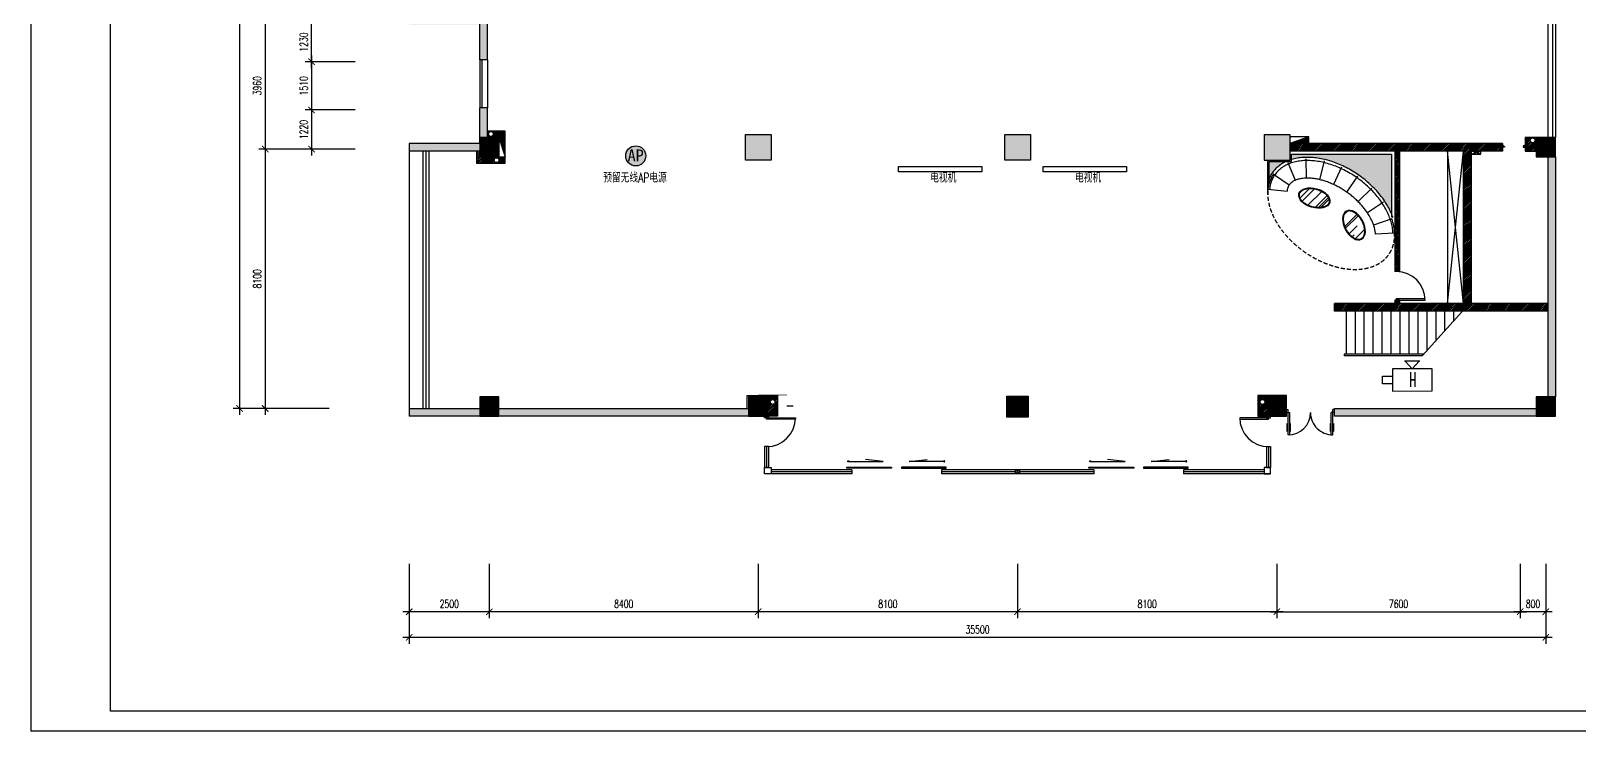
# Model space of a CAD drawing. Extents: x 243000 to 1039751, y -184758 to -16773.
# Drawn here: x 744688 to 793041, y -101127 to -79263 of the extents above; entities that cross this region are included whole.
import ezdxf
from ezdxf.enums import TextEntityAlignment as Align

# ---------------------------------------------------------------- set-up
doc = ezdxf.new("R2010")
doc.units = 0
doc.header["$LTSCALE"] = 1000
doc.header["$MEASUREMENT"] = 0
doc.linetypes.add('HIDDEN2', pattern=[0.1875, 0.125, -0.0625])
doc.layers.get('0').update_dxf_attribs({"linetype": 'CONTINUOUS'})
for name, color, linetype in [('2F-p', 2, 'CONTINUOUS'), ('_PAS CABLE TRAY', 7, 'CONTINUOUS'), ('rd-PDS点', 3, 'CONTINUOUS'), ('WALL', 7, 'CONTINUOUS'), ('Z-TEXT', 7, 'CONTINUOUS'), ('地坪虚线', 250, 'CONTINUOUS'), ('家具', 2, 'CONTINUOUS'), ('植物', 250, 'CONTINUOUS'), ('楼梯', 4, 'CONTINUOUS'), ('消火栓', 1, 'CONTINUOUS'), ('玻璃线', 5, 'CONTINUOUS'), ('轴线标注', 1, 'CONTINUOUS'), ('门', 3, 'CONTINUOUS'), ('隔断', 5, 'CONTINUOUS')]:
    doc.layers.add(name, color=color, linetype=linetype)
doc.styles.add('CHINESE', font='')
doc.styles.add('DIM_FONT', font='romans.shx', dxfattribs={"width": 0.7, "height": 250, "bigfont": 'hztxt.shx'})
doc.styles.add('rd-1', font='')
doc.styles.add('ROMANS', font='romans.shx', dxfattribs={"width": 0.7, "bigfont": 'hzdxf.shx'})
doc.styles.get('CHINESE').set_extended_font_data('NSimSun')
doc.styles.get('rd-1').set_extended_font_data('SimSun')
pattern_1 = [(45, (514393.506, 22632.404), (-26.5165043, 26.5165043), [])]
pattern_2 = [(45, (519623.54, 21172.94), (424.2641, 1131.37085), [7500, -1000, 2500, -500]), (45, (519917, 21819.94), (-823.7794, 116.6726), [1500, -165, 3000, -375]), (45, (519499.8, 21650.24), (1601.59686, 2075.3584), [4000, -700, 2000, -500])]

# ---------------------------------------------------------------- blocks, each defined once
blk = doc.blocks.new('_fzh')
at = {"layer": 'WALL'}
blk.add_hatch(color=7, dxfattribs=at).paths.add_polyline_path([(0.5, 0.5), (-0.5, 0.5), (-0.5, -0.5), (0.5, -0.5)])
at = {"layer": 'WALL', "color": 7}
blk.add_lwpolyline([(-0.5, -0.5), (0.5, -0.5), (0.5, 0.5), (-0.5, 0.5)], close=True, dxfattribs=at)
blk = doc.blocks.new('_ArchTick')
at = {"color": 0, "linetype": 'ByBlock', "const_width": 0.15}
blk.add_lwpolyline([(-0.5, -0.5), (0.5, 0.5)], dxfattribs=at)
blk = doc.blocks.new('542422')
at = {"layer": '消火栓'}
blk.add_hatch(color=7, dxfattribs=at).paths.add_polyline_path([(116564, 164856), (115964, 164656), (116564, 164656)])
at = {"layer": '消火栓', "color": 7}
blk.add_line((116564, 164856), (115964, 164656), dxfattribs=at)
blk.add_lwpolyline([(115964, 164856), (115964, 164656), (116564, 164656), (116564, 164856)], close=True, dxfattribs=at)
blk = doc.blocks.new('543253')
at = {"layer": '家具'}
h = blk.add_hatch(color=1, dxfattribs=at)
edge = h.paths.add_edge_path()
edge.add_arc((255809, -113529), 17.8, 0, 360)
edge = h.paths.add_edge_path()
edge.add_line((255809, -113529), (256901, -113529))
at = {"layer": '家具', "color": 1}
for p, q in [((255809, -113529), (256901, -113529)), ((256901, -113529), (256342, -113476))]:
    blk.add_line(p, q, dxfattribs=at)
blk.add_circle((255809, -113529), 17.8, dxfattribs=at)
blk = doc.blocks.new('ap')
at = {"layer": '_PAS CABLE TRAY', "linetype": 'ByBlock'}
h = blk.add_hatch(color=6, dxfattribs=at)
h.set_gradient(color1=(255, 0, 191), one_color=1, tint=1, name='SPHERICAL')
h.paths.add_polyline_path([(398747, 179710, 1), (398153, 179710, 1)])
at = {"layer": '_PAS CABLE TRAY', "color": 24, "linetype": 'ByBlock'}
blk.add_circle((398450, 179710), 297, dxfattribs=at)
at = {"layer": '_PAS CABLE TRAY', "color": 6, "linetype": 'ByBlock', "insert": (398210, 179900), "char_height": 350, "width": 670, "attachment_point": 1, "style": 'CHINESE'}
blk.add_mtext('{\\fSimSun|b0|i0|c0|p2;\\C4;AP}', dxfattribs=at)
blk = doc.blocks.new('qjjk')
at = {"layer": 'rd-PDS点', "color": 4, "linetype": 'Continuous', "lineweight": -3, "ltscale": 0.0001}
for p, q in [((9508382, 12633024), (9508148, 12633024)), ((9508148, 12633024), (9508148, 12632848)), ((9508382, 12632673), (9508383, 12633199)), ((9508383, 12633199), (9509319, 12633199)), ((9509319, 12633199), (9509318, 12632672)), ((9508148, 12632848), (9508382, 12632848)), ((9509318, 12632672), (9508382, 12632673)), ((9508850, 12632672), (9508685, 12632490)), ((9509016, 12632489), (9508850, 12632672)), ((9508664, 12632484), (9509032, 12632484))]:
    blk.add_line(p, q, dxfattribs=at)
at = {"layer": 'rd-PDS点', "color": 4, "linetype": 'Continuous', "lineweight": -3, "ltscale": 0.0001, "style": 'rd-1', "oblique": 360, "width": 0.7}
blk.add_text('H', height=351, rotation=359.9685, dxfattribs=at).set_placement((9508863, 12632927), align=Align.MIDDLE)
blk = doc.blocks.new('fasdfa')
at = {"color": 4}
for p, q in [((898917, -115832), (898917, -136309)), ((899892, -136065), (899892, -116076)), ((927634, -136065), (899892, -136065)), ((927878, -136309), (898917, -136309))]:
    blk.add_line(p, q, dxfattribs=at)

msp = doc.modelspace()

# ---------------------------------------------------------------- hatches: boundary and pattern name
at = {"layer": 'WALL'}
for points in [[(758703.2, -79053.9), (758703.2, -80163.9), (758943.2, -80163.9), (758943.2, -79053.9), (758943.2, -78813.8), (756503.2, -78813.8), (756503.2, -79053.9)], [(758943.2, -81663.9), (758703.2, -81663.9), (758703.2, -82593.9), (758943.2, -82593.9)], [(767803.2, -82493.9), (767003.2, -82493.9), (767003.2, -83293.9), (767803.2, -83293.9)], [(775903.2, -82493.9), (775103.2, -82493.9), (775103.2, -83293.9), (775903.2, -83293.9)], [(784003.2, -82493.9), (783203.2, -82493.9), (783203.2, -83293.9), (784003.2, -83293.9)], [(756503.2, -82773.8), (756503.2, -83013.9), (758703.2, -83013.9), (758703.2, -82773.8)], [(792063.2, -90693.9), (792303.2, -90693.9), (792303.2, -83193.9), (792063.2, -83193.9)], [(791703.2, -91293.9), (791703.2, -91053.9), (785403.2, -91053.9), (785403.2, -91293.9)]]:
    msp.add_hatch(color=7, dxfattribs=at).paths.add_polyline_path(points)
h = msp.add_hatch(dxfattribs=at)
h.set_pattern_fill('ANSI31', scale=300, style=0)
h.set_pattern_definition(pattern_1)
h.paths.add_polyline_path([(758943.2, -82393.9), (758943.2, -82593.9), (759303.2, -82593.9), (759503.2, -82593.9), (759503.2, -82393.9)])
h.paths.add_polyline_path([(758979.5, -82480, -1), (759129.5, -82480, -1)], flags=16)
h.paths.add_polyline_path([(759503.2, -83393.9), (759503.2, -83193.9), (759303.2, -83193.9), (758703.2, -83193.9), (758703.2, -83013.9), (758603.2, -83013.9), (758603.2, -83393.9)])
h.paths.add_polyline_path([(759305.3, -83297.5, -1), (759155.3, -83297.5, -1)], flags=16)
h = msp.add_hatch(dxfattribs=at)
h.set_pattern_fill('ANSI31', scale=300, style=0)
h.set_pattern_definition(pattern_1)
h.paths.add_polyline_path([(791703.2, -83013.9), (791703.2, -82593.9), (791353.2, -82593.9), (791353.2, -83013.9)])
h.paths.add_polyline_path([(791517, -82679, -1), (791667, -82679, -1)], flags=16)
h = msp.add_hatch(dxfattribs=at)
h.set_pattern_fill('ANSI31', scale=300, style=0)
h.set_pattern_definition(pattern_1)
h.paths.add_polyline_path([(784003.2, -82773.9), (784003.2, -83013.9), (787283.2, -83013.9), (787283.2, -86773.9), (787433.2, -86773.9), (787433.2, -83013.9), (789433.2, -83013.9), (789433.2, -87773.9), (789673.2, -87773.9), (789673.2, -83013.9), (790653, -83013.9), (790653, -82773.9)])
h = msp.add_hatch(dxfattribs=at)
h.set_pattern_fill('ANSI31', scale=300, style=0)
h.set_pattern_definition(pattern_1)
h.paths.add_polyline_path([(792063.2, -88013.9), (792063.2, -87773.9), (785403.2, -87773.9), (785403.2, -88013.9)])
h = msp.add_hatch(dxfattribs=at)
h.set_pattern_fill('ANSI31', scale=300, style=0)
h.set_pattern_definition(pattern_1)
h.paths.add_polyline_path([(787433.2, -87773.9), (787433.2, -87673.9), (787283.2, -87673.9), (787283.2, -87773.9)])
h = msp.add_hatch(dxfattribs=at)
h.set_pattern_fill('ANSI31', scale=300, style=0)
h.set_pattern_definition(pattern_1)
h.paths.add_polyline_path([(768003.2, -90643.9), (767703.2, -90643.9), (767703.2, -91293.9), (768003.2, -91293.9)])
h.paths.add_polyline_path([(767778.2, -90848.9, -1), (767928.2, -90848.9, -1)], flags=16)
h = msp.add_hatch(dxfattribs=at)
h.set_pattern_fill('ANSI31', scale=300, style=0)
h.set_pattern_definition(pattern_1)
h.paths.add_polyline_path([(783303.2, -90643.9), (783003.2, -90643.9), (783003.2, -91293.9), (783303.2, -91293.9)])
h.paths.add_polyline_path([(783078.2, -90848.9, -1), (783228.2, -90848.9, -1)], flags=16)
h = msp.add_hatch(color=7, dxfattribs=at)
h.paths.add_polyline_path([(758703.2, -91053.8), (756503.2, -91053.8), (756503.2, -91293.9), (758703.2, -91293.9)])
h.paths.add_polyline_path([(767103.2, -91053.8), (759303.2, -91053.8), (759303.2, -91293.9), (767103.2, -91293.9), (767103.2, -91293.9), (767103.2, -91293.9)])
at = {"layer": '家具'}
h = msp.add_hatch(dxfattribs=at)
h.set_pattern_fill('AR-RROOF', scale=500, angle=45, style=0)
h.set_pattern_definition(pattern_2)
edge = h.paths.add_edge_path()
edge.add_spline(control_points=[(784311.4, -84347.7), (784308.3, -84358.1), (784306.4, -84368.9), (784304.6, -84391.1), (784304.8, -84402.4), (784307.5, -84425.6), (784309.9, -84437.5), (784317, -84461.4), (784321.7, -84473.6), (784333.4, -84498), (784340.4, -84510.2), (784356.5, -84534.6), (784365.6, -84546.8), (784386, -84570.8), (784397.2, -84582.6), (784421.5, -84605.7), (784434.6, -84617), (784462.6, -84638.8), (784477.4, -84649.3), (784508.5, -84669.5), (784524.7, -84679.1), (784558.5, -84697.2), (784576, -84705.8), (784611.9, -84721.6), (784630.4, -84729), (784667.9, -84742.3), (784687, -84748.3), (784725.5, -84758.8), (784744.9, -84763.3), (784783.8, -84770.9), (784803.3, -84774), (784842, -84778.5), (784861.2, -84780), (784899, -84781.5), (784917.6, -84781.4), (784954, -84779.7), (784971.8, -84778.1), (785006.2, -84773.4), (785022.8, -84770.3), (785054.6, -84762.6), (785069.7, -84758), (785098.4, -84747.5), (785112, -84741.6), (785137.1, -84728.6), (785148.8, -84721.5), (785170.1, -84706.2), (785179.7, -84698.1), (785196.8, -84680.9), (785204.4, -84671.8), (785217.2, -84653), (785222.6, -84643.3), (785231.2, -84623), (785234.5, -84612.6), (785238.8, -84591.2), (785239.9, -84580.1), (785239.8, -84557.5), (785238.7, -84546), (785234.3, -84522.4), (785230.9, -84510.4), (785221.9, -84486.2), (785216.3, -84474), (785202.8, -84449.6), (785194.9, -84437.3), (785177.1, -84413), (785167, -84401), (785145, -84377.3), (785133, -84365.7), (785107.2, -84343.1), (785093.3, -84332.1), (785064.1, -84310.9), (785048.6, -84300.7), (785016.4, -84281.4), (784999.6, -84272.2), (784964.8, -84254.9), (784946.9, -84246.9), (784910.3, -84232), (784891.5, -84225.2), (784853.6, -84213), (784834.3, -84207.6), (784795.5, -84198.3), (784776.1, -84194.3), (784737.2, -84187.9), (784717.8, -84185.5), (784679.4, -84182.2), (784660.4, -84181.4), (784623, -84181.2), (784604.7, -84181.9), (784569.1, -84184.8), (784551.8, -84187.1), (784518.4, -84193), (784502.3, -84196.8), (784471.8, -84205.6), (784457.2, -84210.8), (784429.9, -84222.3), (784417.1, -84228.7), (784393.5, -84242.7), (784382.7, -84250.2), (784363.1, -84266.3), (784354.3, -84274.9), (784338.9, -84292.8), (784332.2, -84302.1), (784321.1, -84321.5), (784316.6, -84331.6), (784312.5, -84343.8), (784311.9, -84345.7), (784311.4, -84347.7)], knot_values=[0, 0, 0, 0, 0.1227577, 0.1227577, 0.2455154, 0.2455154, 0.3682731, 0.3682731, 0.4910308, 0.4910308, 0.6137885, 0.6137885, 0.7365462, 0.7365462, 0.8593039, 0.8593039, 0.9820617, 0.9820617, 1.1048194, 1.1048194, 1.2275771, 1.2275771, 1.3503348, 1.3503348, 1.4730925, 1.4730925, 1.5958502, 1.5958502, 1.7186079, 1.7186079, 1.8413656, 1.8413656, 1.9641233, 1.9641233, 2.086881, 2.086881, 2.2096387, 2.2096387, 2.3323964, 2.3323964, 2.4551541, 2.4551541, 2.5779118, 2.5779118, 2.7006695, 2.7006695, 2.8234273, 2.8234273, 2.946185, 2.946185, 3.0689427, 3.0689427, 3.1917004, 3.1917004, 3.3144581, 3.3144581, 3.4372158, 3.4372158, 3.5599735, 3.5599735, 3.6827312, 3.6827312, 3.8054889, 3.8054889, 3.9282466, 3.9282466, 4.0510043, 4.0510043, 4.173762, 4.173762, 4.2965197, 4.2965197, 4.4192774, 4.4192774, 4.5420351, 4.5420351, 4.6647929, 4.6647929, 4.7875506, 4.7875506, 4.9103083, 4.9103083, 5.033066, 5.033066, 5.1558237, 5.1558237, 5.2785814, 5.2785814, 5.4013391, 5.4013391, 5.5240968, 5.5240968, 5.6468545, 5.6468545, 5.7696122, 5.7696122, 5.8923699, 5.8923699, 6.0151276, 6.0151276, 6.1378853, 6.1378853, 6.260643, 6.260643, 6.2831853, 6.2831853, 6.2831853, 6.2831853], degree=3, periodic=0)
h = msp.add_hatch(dxfattribs=at)
h.set_pattern_fill('AR-RROOF', scale=500, angle=45, style=0)
h.set_pattern_definition(pattern_2)
edge = h.paths.add_edge_path()
edge.add_spline(control_points=[(786239.4, -85748.4), (786229.8, -85753.6), (786219.6, -85757.8), (786198.4, -85764.2), (786187.2, -85766.4), (786164, -85768.7), (786151.9, -85768.8), (786127, -85766.9), (786114.1, -85764.9), (786087.8, -85758.7), (786074.3, -85754.5), (786047.1, -85743.9), (786033.3, -85737.5), (786005.5, -85722.7), (785991.6, -85714.2), (785963.9, -85695.3), (785950.1, -85684.9), (785922.9, -85662.2), (785909.4, -85650), (785883.2, -85623.9), (785870.3, -85610), (785845.4, -85580.8), (785833.4, -85565.5), (785810.3, -85533.7), (785799.2, -85517.3), (785778.3, -85483.4), (785768.4, -85466), (785749.9, -85430.6), (785741.4, -85412.6), (785725.7, -85376.2), (785718.6, -85357.8), (785706, -85321), (785700.5, -85302.5), (785691.1, -85265.8), (785687.2, -85247.6), (785681.1, -85211.7), (785678.9, -85194), (785676.3, -85159.4), (785675.8, -85142.5), (785676.6, -85109.8), (785677.9, -85094), (785682.1, -85063.7), (785685, -85049.3), (785692.4, -85021.9), (785696.9, -85009), (785707.3, -84985), (785713.2, -84973.9), (785726.4, -84953.5), (785733.6, -84944.2), (785749.3, -84927.6), (785757.7, -84920.3), (785775.6, -84907.6), (785785.1, -84902.3), (785805.2, -84893.5), (785815.7, -84890.1), (785837.8, -84885.3), (785849.4, -84884), (785873.3, -84883.4), (785885.8, -84884.1), (785911.3, -84887.8), (785924.4, -84890.7), (785951.2, -84898.7), (785964.8, -84903.8), (785992.3, -84916.2), (786006.2, -84923.4), (786034, -84939.9), (786047.9, -84949.2), (786075.5, -84969.7), (786089.2, -84980.8), (786116, -85005), (786129.3, -85017.9), (786155, -85045.3), (786167.6, -85059.8), (786191.8, -85090.1), (786203.5, -85105.9), (786225.7, -85138.6), (786236.3, -85155.5), (786256.3, -85190), (786265.6, -85207.7), (786283, -85243.6), (786291, -85261.8), (786305.4, -85298.5), (786311.9, -85316.9), (786323.2, -85353.7), (786328.1, -85372.1), (786336.1, -85408.6), (786339.3, -85426.6), (786344, -85462.1), (786345.5, -85479.5), (786346.7, -85513.4), (786346.4, -85529.8), (786344.3, -85561.6), (786342.3, -85576.9), (786336.8, -85606), (786333.2, -85619.9), (786324.6, -85645.9), (786319.5, -85658.1), (786307.9, -85680.7), (786301.4, -85691.1), (786287.2, -85709.9), (786279.5, -85718.4), (786262.9, -85733.4), (786254, -85739.9), (786242.9, -85746.5), (786241.1, -85747.5), (786239.4, -85748.4)], knot_values=[0, 0, 0, 0, 0.1227577, 0.1227577, 0.2455154, 0.2455154, 0.3682731, 0.3682731, 0.4910308, 0.4910308, 0.6137885, 0.6137885, 0.7365462, 0.7365462, 0.8593039, 0.8593039, 0.9820617, 0.9820617, 1.1048194, 1.1048194, 1.2275771, 1.2275771, 1.3503348, 1.3503348, 1.4730925, 1.4730925, 1.5958502, 1.5958502, 1.7186079, 1.7186079, 1.8413656, 1.8413656, 1.9641233, 1.9641233, 2.086881, 2.086881, 2.2096387, 2.2096387, 2.3323964, 2.3323964, 2.4551541, 2.4551541, 2.5779118, 2.5779118, 2.7006695, 2.7006695, 2.8234273, 2.8234273, 2.946185, 2.946185, 3.0689427, 3.0689427, 3.1917004, 3.1917004, 3.3144581, 3.3144581, 3.4372158, 3.4372158, 3.5599735, 3.5599735, 3.6827312, 3.6827312, 3.8054889, 3.8054889, 3.9282466, 3.9282466, 4.0510043, 4.0510043, 4.173762, 4.173762, 4.2965197, 4.2965197, 4.4192774, 4.4192774, 4.5420351, 4.5420351, 4.6647929, 4.6647929, 4.7875506, 4.7875506, 4.9103083, 4.9103083, 5.033066, 5.033066, 5.1558237, 5.1558237, 5.2785814, 5.2785814, 5.4013391, 5.4013391, 5.5240968, 5.5240968, 5.6468545, 5.6468545, 5.7696122, 5.7696122, 5.8923699, 5.8923699, 6.0151276, 6.0151276, 6.1378853, 6.1378853, 6.260643, 6.260643, 6.2831853, 6.2831853, 6.2831853, 6.2831853], degree=3, periodic=0)
at = {"layer": '植物'}
h = msp.add_hatch(dxfattribs=at)
h.set_pattern_fill('AR-SAND', scale=30, style=0)
h.set_pattern_definition([(37.5, (514393.506, 22582.404), (-1.889801, 57.804713), [0, -45.6, 0, -51, 0, -48.75]), (7.5, (514393.506, 22582.4), (53.093301, 84.664382), [0, -24.6, 0, -41.1, 0, -15.75]), (327.5, (514356.606, 22582.404), (93.424256, 0.169772), [0, -15, 0, -54, 0, -70.5]), (317.5, (514356.61, 22582.4), (90.183798, 26.330267), [0, -7.5, 0, -35.4, 0, -40.5])])
edge = h.paths.add_edge_path()
edge.add_line((783362.2, -84049), (783362.2, -83343))
edge.add_line((783362.2, -83343), (784064.5, -83343))
edge.add_line((784064.5, -83343), (784064.5, -83113.8))
edge.add_line((784064.5, -83113.8), (787183.2, -83113.8))
edge.add_line((787183.2, -83113.8), (787183.2, -85082.8))
edge.add_spline(control_points=[(787233.2, -85093.7), (787213.6, -85038.3), (787191.1, -84982.8), (787138.1, -84866.1), (787106.9, -84804.9), (787038.1, -84683.4), (787000.5, -84623.1), (786919.4, -84504.1), (786876, -84445.3), (786783.5, -84330), (786734.6, -84273.5), (786631.8, -84163.1), (786578, -84109.3), (786465.9, -84004.9), (786407.7, -83954.4), (786287.5, -83857.3), (786225.6, -83810.6), (786098.6, -83721.6), (786033.6, -83679.3), (785901.2, -83599.4), (785833.8, -83561.9), (785697.4, -83492), (785628.3, -83459.7), (785489.2, -83400.5), (785419.2, -83373.7), (785279, -83325.9), (785208.7, -83305), (785068.8, -83269.1), (784999.1, -83254.2), (784861, -83230.6), (784792.5, -83221.9), (784657.6, -83211), (784591.1, -83208.6), (784460.8, -83210.5), (784397, -83214.6), (784272.7, -83229.3), (784212.2, -83239.8), (784095.3, -83267.3), (784038.8, -83284.2), (783930.4, -83324.3), (783878.6, -83347.5), (783780.1, -83399.9), (783733.5, -83429.2), (783653.1, -83488.3), (783618.5, -83517.3), (783553.7, -83579.1), (783523.6, -83611.9), (783467.9, -83681.1), (783442.5, -83717.5), (783396.5, -83793.5), (783376.1, -83833.1), (783355.7, -83879.7), (783353.3, -83885.4), (783350.9, -83891.1)], knot_values=[3.8822153, 3.8822153, 3.8822153, 3.8822153, 3.9763156, 3.9763156, 4.080615, 4.080615, 4.1849143, 4.1849143, 4.2892137, 4.2892137, 4.3935131, 4.3935131, 4.4978125, 4.4978125, 4.6021119, 4.6021119, 4.7064112, 4.7064112, 4.8107106, 4.8107106, 4.91501, 4.91501, 5.0193094, 5.0193094, 5.1236087, 5.1236087, 5.2279081, 5.2279081, 5.3322075, 5.3322075, 5.4365069, 5.4365069, 5.5408062, 5.5408062, 5.6451056, 5.6451056, 5.749405, 5.749405, 5.8537044, 5.8537044, 5.9580037, 5.9580037, 6.0623031, 6.0623031, 6.1498666, 6.1498666, 6.23743, 6.23743, 6.3249935, 6.3249935, 6.4125569, 6.4125569, 6.4246081, 6.4246081, 6.4246081, 6.4246081], degree=3, periodic=0)

# ---------------------------------------------------------------- linework, layer by layer
at = {"color": 7}
for p, q in [((775443.2, -93093.9), (775563.2, -92973.9)), ((775563.2, -93093.9), (775443.2, -92973.9))]:
    msp.add_line(p, q, dxfattribs=at)
at = {"layer": '_PAS CABLE TRAY', "color": 6, "const_width": 25}
msp.add_lwpolyline([(768298.8, -90629.7), (767403.2, -90629.7)], dxfattribs=at)
at = {"layer": 'WALL', "color": 7}
for p, q in [((758703.2, -80163.9), (758703.2, -79053.9)), ((758943.2, -80163.9), (758943.2, -79053.9)), ((758943.2, -80163.9), (758703.2, -80163.9)), ((758703.2, -82773.8), (758703.2, -81663.9)), ((758943.2, -81663.9), (758703.2, -81663.9)), ((758943.2, -82593.9), (758943.2, -81663.9)), ((767003.2, -82493.9), (767803.2, -82493.9)), ((767003.2, -83293.9), (767003.2, -82493.9)), ((767803.2, -82493.9), (767803.2, -83293.9)), ((775103.2, -82493.9), (775903.2, -82493.9)), ((775103.2, -83293.9), (775103.2, -82493.9)), ((775903.2, -82493.9), (775903.2, -83293.9)), ((783203.2, -82493.9), (784003.2, -82493.9)), ((783203.2, -82493.9), (783203.2, -83293.9)), ((784003.2, -82493.9), (784003.2, -83293.9)), ((791353.2, -82593.9), (791353.2, -83013.9)), ((791703.2, -82593.9), (791353.2, -82593.9)), ((756503.2, -82773.8), (756503.2, -83013.9)), ((758703.2, -82773.8), (756503.2, -82773.8)), ((758703.2, -83013.9), (756503.2, -83013.9)), ((790653, -82773.9), (784003.2, -82773.9)), ((787283.2, -83013.9), (784003.2, -83013.9)), ((787283.2, -83013.9), (787283.2, -86773.9)), ((789433.2, -83013.9), (787433.2, -83013.9)), ((787433.2, -83013.9), (787433.2, -86773.9)), ((789433.2, -83013.9), (789433.2, -87773.9)), ((790653, -83013.9), (789673.2, -83013.9)), ((789673.2, -83013.9), (789673.2, -87773.9)), ((790653, -82773.9), (790653, -83013.9)), ((790653, -82895.1), (790653, -82837.4)), ((790653, -82895.1), (790653, -82895.1)), ((791353.2, -82773.9), (791353.2, -82773.9)), ((791353.2, -82895.1), (791353.2, -82895.1)), ((791353.2, -83013.9), (791703.2, -83013.9)), ((767803.2, -83293.9), (767003.2, -83293.9)), ((775903.2, -83293.9), (775103.2, -83293.9)), ((783203.2, -83293.9), (784003.2, -83293.9)), ((792063.2, -83193.9), (792063.2, -90693.9)), ((792303.2, -83193.9), (792303.2, -90693.9)), ((787433.2, -86773.9), (787283.2, -86773.9)), ((792063.2, -87773.9), (785403.2, -87773.9)), ((785403.2, -88013.9), (785403.2, -87773.9)), ((787283.2, -87673.9), (787283.2, -87773.9)), ((787433.2, -87673.9), (787283.2, -87673.9)), ((787433.2, -87673.9), (787433.2, -87773.9)), ((789083.2, -87773.9), (789083.2, -87773.9)), ((792063.2, -88013.9), (785403.2, -88013.9)), ((767053.2, -91053.8), (767053.2, -90643.9)), ((767053.2, -90643.9), (768003.2, -90643.9)), ((768003.2, -90643.9), (768003.2, -91293.9)), ((756503.2, -91053.8), (756503.2, -91293.9)), ((756503.2, -91053.8), (758703.2, -91053.8)), ((767103.2, -91293.9), (756503.2, -91293.9)), ((759303.2, -91053.8), (767103.2, -91053.8)), ((768003.2, -91293.9), (767703.2, -91293.9)), ((783903.2, -91293.9), (783603.2, -91293.9)), ((783903.2, -91293.9), (783903.2, -91053.9)), ((783903.2, -91180.2), (783903.2, -91080.2)), ((785403.2, -91293.9), (785403.2, -91053.9)), ((785403.2, -91053.9), (791703.2, -91053.9)), ((785403.2, -91180.2), (785403.2, -91080.2)), ((791703.2, -91293.9), (785403.2, -91293.9))]:
    msp.add_line(p, q, dxfattribs=at)
for points in [[(758603.2, -83013.9), (758603.2, -83393.9), (759503.2, -83393.9), (759503.2, -82393.9), (758943.2, -82393.9)], [(789433.2, -87773.9), (789433.2, -83013.9), (789433.2, -83013.9)], [(783903.2, -91293.9), (783903.2, -90643.9), (783003.2, -90643.9), (783003.2, -91293.9), (783903.2, -91293.9)]]:
    msp.add_lwpolyline(points, dxfattribs=at)
for points in [[(775173.2, -90663.9), (775833.2, -90663.9), (775833.2, -91323.9), (775173.2, -91323.9)], [(767603.2, -92893.9), (767803.2, -92893.9), (767803.2, -93093.9), (767603.2, -93093.9)], [(783403.2, -92893.9), (783203.2, -92893.9), (783203.2, -93093.9), (783403.2, -93093.9)]]:
    msp.add_lwpolyline(points, close=True, dxfattribs=at)
for centre in [(759054.5, -82480), (791592, -82679), (759230.3, -83297.5), (767853.2, -90848.9), (783153.2, -90848.9)]:
    msp.add_circle(centre, 75, dxfattribs=at)
at = {"layer": '地坪虚线', "color": 7, "linetype": 'HIDDEN2'}
msp.add_ellipse((785299, -84984.6), major_axis=(-1803.8, 1253.8), ratio=0.6569575, start_param=0, end_param=3.6022437, dxfattribs=at)
at = {"layer": '家具', "color": 7}
for p, q in [((788933.2, -83013.9), (788933.2, -87773.9)), ((789433.2, -87773.9), (788933.2, -83013.9)), ((788933.2, -87773.9), (789433.2, -83013.9)), ((783941.3, -83375.4), (784178.5, -83926.5)), ((784504, -83260), (784519.5, -83859.8)), ((785076.9, -83323.3), (784939, -83907.2)), ((785621.8, -83512.7), (785371.1, -84057.8)), ((783495.2, -83730.8), (783987.8, -84073.2)), ((786122.7, -83799.5), (785780.2, -84292.2)), ((783300.9, -84207.8), (783322.4, -84210)), ((783322.6, -84207.8), (783919.3, -84270.6)), ((786566.1, -84169), (786142.5, -84594)), ((786933.5, -84613.8), (786434.2, -84946.5)), ((787192.4, -85128.7), (786624.8, -85323.2)), ((787280.9, -85580.9), (786681.4, -85604.6))]:
    msp.add_line(p, q, dxfattribs=at)
for start_param, end_param in [(6.2831853, 6.631163), (3.6022437, 3.8715498)]:
    msp.add_ellipse((785299, -84984.6), major_axis=(-1803.8, 1253.8), ratio=0.6569575, start_param=start_param, end_param=end_param, dxfattribs=at)
msp.add_ellipse((784772.4, -84481.3), major_axis=(-480.2, 139.2), ratio=0.6, dxfattribs=at)
at = {"layer": '家具', "color": 7, "extrusion": (0, 0, -1)}
msp.add_ellipse((786011.3, -85326.1), major_axis=(237.6, -439.9), ratio=0.6, dxfattribs=at)
at = {"layer": '家具', "color": 7}
for points, knots in [([(787233.2, -85093.7), (787213.6, -85038.3), (787191.1, -84982.8), (787138.1, -84866.1), (787106.9, -84804.9), (787038.1, -84683.4), (787000.5, -84623.1), (786919.4, -84504.1), (786876, -84445.3), (786783.5, -84330), (786734.6, -84273.5), (786631.8, -84163.1), (786578, -84109.3), (786465.9, -84004.9), (786407.7, -83954.4), (786287.5, -83857.3), (786225.6, -83810.6), (786098.6, -83721.6), (786033.6, -83679.3), (785901.2, -83599.4), (785833.8, -83561.9), (785697.4, -83492), (785628.3, -83459.7), (785489.2, -83400.5), (785419.2, -83373.7), (785279, -83325.9), (785208.7, -83305), (785068.8, -83269.1), (784999.1, -83254.2), (784861, -83230.6), (784792.5, -83221.9), (784657.6, -83211), (784591.1, -83208.6), (784460.8, -83210.5), (784397, -83214.6), (784272.7, -83229.3), (784212.2, -83239.8), (784095.3, -83267.3), (784038.8, -83284.2), (783930.4, -83324.3), (783878.6, -83347.5), (783780.1, -83399.9), (783733.5, -83429.2), (783653.1, -83488.3), (783618.5, -83517.3), (783553.7, -83579.1), (783523.6, -83611.9), (783467.9, -83681.1), (783442.5, -83717.5), (783396.5, -83793.5), (783376.1, -83833.1), (783355.7, -83879.7), (783353.3, -83885.4), (783350.9, -83891.1)], [3.8822153, 3.8822153, 3.8822153, 3.8822153, 3.9763156, 3.9763156, 4.080615, 4.080615, 4.1849143, 4.1849143, 4.2892137, 4.2892137, 4.3935131, 4.3935131, 4.4978125, 4.4978125, 4.6021119, 4.6021119, 4.7064112, 4.7064112, 4.8107106, 4.8107106, 4.91501, 4.91501, 5.0193094, 5.0193094, 5.1236087, 5.1236087, 5.2279081, 5.2279081, 5.3322075, 5.3322075, 5.4365069, 5.4365069, 5.5408062, 5.5408062, 5.6451056, 5.6451056, 5.749405, 5.749405, 5.8537044, 5.8537044, 5.9580037, 5.9580037, 6.0623031, 6.0623031, 6.1498666, 6.1498666, 6.23743, 6.23743, 6.3249935, 6.3249935, 6.4125569, 6.4125569, 6.4246081, 6.4246081, 6.4246081, 6.4246081]), ([(787230.9, -85582.9), (787230.1, -85562.3), (787228.8, -85541.6), (787222.2, -85465.3), (787213.9, -85408.8), (787190.2, -85294.2), (787174.8, -85236.1), (787137.2, -85119.2), (787114.9, -85060.3), (787063.7, -84942.3), (787034.8, -84883.2), (786970.5, -84765.6), (786935.2, -84707), (786858.6, -84591.1), (786817.3, -84533.8), (786729.1, -84420.9), (786682.2, -84365.5), (786583.5, -84257), (786531.6, -84204.1), (786423.5, -84101.2), (786367.1, -84051.4), (786250.7, -83955.4), (786190.6, -83909.2), (786067.3, -83821.1), (786004, -83779.1), (785875.2, -83699.9), (785809.5, -83662.6), (785676.6, -83593.2), (785609.3, -83561), (785473.8, -83502.1), (785405.6, -83475.4), (785269.1, -83427.7), (785200.8, -83406.8), (785064.8, -83370.8), (784997.2, -83355.8), (784863.4, -83332), (784797.2, -83323.1), (784667, -83311.6), (784603, -83309), (784477.9, -83309.9), (784416.9, -83313.4), (784298.4, -83326.6), (784241, -83336.2), (784130.4, -83361.4), (784077.2, -83377), (783975.8, -83413.9), (783927.4, -83435.1), (783836.1, -83483.1), (783793.1, -83509.8), (783712.8, -83568.3), (783675.5, -83600), (783606.8, -83668.3), (783575.5, -83704.9), (783543.6, -83748.8), (783539.9, -83754), (783536.2, -83759.3), (783518.4, -83785), (783501.9, -83811.6), (783463.6, -83881.1), (783443.6, -83925.3), (783410.3, -84017.5), (783397, -84065.4), (783380.8, -84147), (783375.8, -84179.7), (783372.3, -84213)], [3.6022434, 3.6022434, 3.6022434, 3.6022434, 3.6417692, 3.6417692, 3.7468626, 3.7468626, 3.8519561, 3.8519561, 3.9570495, 3.9570495, 4.062143, 4.062143, 4.1672364, 4.1672364, 4.2723298, 4.2723298, 4.3774233, 4.3774233, 4.4825167, 4.4825167, 4.5876102, 4.5876102, 4.6927036, 4.6927036, 4.7977971, 4.7977971, 4.9028905, 4.9028905, 5.007984, 5.007984, 5.1130774, 5.1130774, 5.2181708, 5.2181708, 5.3232643, 5.3232643, 5.4283577, 5.4283577, 5.5334512, 5.5334512, 5.6385446, 5.6385446, 5.7436381, 5.7436381, 5.8487315, 5.8487315, 5.953825, 5.953825, 6.0589184, 6.0589184, 6.1640119, 6.1640119, 6.2691053, 6.2691053, 6.2831853, 6.2831853, 6.2831853, 6.3517774, 6.3517774, 6.4568708, 6.4568708, 6.5619643, 6.5619643, 6.6297218, 6.6297218, 6.6297218, 6.6297218]), ([(786681.4, -85604.6), (786681.3, -85602.5), (786681.2, -85600.4), (786680.2, -85580.1), (786678.6, -85561.2), (786674, -85521.9), (786670.8, -85501.5), (786662.9, -85459.4), (786658.1, -85437.8), (786646.8, -85393.2), (786640.2, -85370.4), (786625.3, -85323.7), (786616.9, -85299.9), (786598.2, -85251.4), (786587.9, -85226.7), (786565.4, -85176.8), (786553.2, -85151.5), (786526.9, -85100.4), (786512.8, -85074.6), (786477, -85012.7), (786454.4, -84976.5), (786405.7, -84904), (786379.6, -84867.7), (786324.1, -84795.5), (786294.8, -84759.5), (786233, -84688.3), (786200.6, -84653.1), (786132.9, -84583.9), (786097.7, -84549.8), (786024.9, -84483.2), (785987.2, -84450.7), (785909.8, -84387.5), (785870, -84356.8), (785788.7, -84297.6), (785747.2, -84269.1), (785662.8, -84214.5), (785620, -84188.4), (785533.4, -84138.9), (785489.6, -84115.5), (785401.6, -84071.5), (785357.3, -84051), (785268.8, -84013), (785224.6, -83995.5), (785136.5, -83963.6), (785092.7, -83949.2), (785006, -83923.7), (784963.1, -83912.6), (784878.7, -83893.5), (784837.2, -83885.5), (784756.1, -83872.8), (784716.5, -83868), (784639.6, -83861.5), (784602.3, -83859.8), (784530.5, -83859.1), (784496, -83860.2), (784430.2, -83864.9), (784398.8, -83868.5), (784345, -83877.1), (784322, -83881.7), (784278.3, -83892.1), (784257.7, -83897.9), (784218.9, -83910.4), (784200.6, -83917.2), (784166.5, -83931.6), (784150.7, -83939.1), (784121.2, -83954.7), (784107.6, -83962.8), (784082.4, -83979.3), (784070.8, -83987.7), (784049.4, -84005), (784039.6, -84013.8), (784021.4, -84031.7), (784013, -84040.8), (783999.1, -84057.7), (783993.3, -84065.3), (783987.8, -84073.2), (783982.5, -84080.9), (783977.4, -84088.9), (783967.9, -84105.3), (783963.4, -84113.8), (783954.9, -84131.5), (783950.9, -84140.8), (783943.5, -84160.1), (783940, -84170.2), (783933.7, -84191.3), (783930.9, -84202.4), (783925.8, -84225.6), (783923.6, -84237.8), (783920.9, -84257.1), (783920, -84263.7), (783919.3, -84270.6)], [3.6022449, 3.6022449, 3.6022449, 3.6022449, 3.6092277, 3.6092277, 3.6696826, 3.6696826, 3.7301376, 3.7301376, 3.7905925, 3.7905925, 3.8510475, 3.8510475, 3.9115024, 3.9115024, 3.9719574, 3.9719574, 4.0324123, 4.0324123, 4.0928673, 4.0928673, 4.1765886, 4.1765886, 4.2603099, 4.2603099, 4.3440312, 4.3440312, 4.4277525, 4.4277525, 4.5114738, 4.5114738, 4.5951951, 4.5951951, 4.6789164, 4.6789164, 4.7626377, 4.7626377, 4.846359, 4.846359, 4.9300804, 4.9300804, 5.0138017, 5.0138017, 5.097523, 5.097523, 5.1812443, 5.1812443, 5.2649656, 5.2649656, 5.3486869, 5.3486869, 5.4324082, 5.4324082, 5.5161295, 5.5161295, 5.5998508, 5.5998508, 5.6835721, 5.6835721, 5.7517387, 5.7517387, 5.8199054, 5.8199054, 5.888072, 5.888072, 5.9562386, 5.9562386, 6.0244052, 6.0244052, 6.0925718, 6.0925718, 6.1607384, 6.1607384, 6.228905, 6.228905, 6.2831853, 6.2831853, 6.2831853, 6.3364008, 6.3364008, 6.3896163, 6.3896163, 6.4428318, 6.4428318, 6.4960472, 6.4960472, 6.5492627, 6.5492627, 6.6024782, 6.6024782, 6.6297217, 6.6297217, 6.6297217, 6.6297217]), ([(784311.4, -84347.7), (784308.3, -84358.1), (784306.4, -84368.9), (784304.6, -84391.1), (784304.8, -84402.4), (784307.5, -84425.6), (784309.9, -84437.5), (784317, -84461.4), (784321.7, -84473.6), (784333.4, -84498), (784340.4, -84510.2), (784356.5, -84534.6), (784365.6, -84546.8), (784386, -84570.8), (784397.2, -84582.6), (784421.5, -84605.7), (784434.6, -84617), (784462.6, -84638.8), (784477.4, -84649.3), (784508.5, -84669.5), (784524.7, -84679.1), (784558.5, -84697.2), (784576, -84705.8), (784611.9, -84721.6), (784630.4, -84729), (784667.9, -84742.3), (784687, -84748.3), (784725.5, -84758.8), (784744.9, -84763.3), (784783.8, -84770.9), (784803.3, -84774), (784842, -84778.5), (784861.2, -84780), (784899, -84781.5), (784917.6, -84781.4), (784954, -84779.7), (784971.8, -84778.1), (785006.2, -84773.4), (785022.8, -84770.3), (785054.6, -84762.6), (785069.7, -84758), (785098.4, -84747.5), (785112, -84741.6), (785137.1, -84728.6), (785148.8, -84721.5), (785170.1, -84706.2), (785179.7, -84698.1), (785196.8, -84680.9), (785204.4, -84671.8), (785217.2, -84653), (785222.6, -84643.3), (785231.2, -84623), (785234.5, -84612.6), (785238.8, -84591.2), (785239.9, -84580.1), (785239.8, -84557.5), (785238.7, -84546), (785234.3, -84522.4), (785230.9, -84510.4), (785221.9, -84486.2), (785216.3, -84474), (785202.8, -84449.6), (785194.9, -84437.3), (785177.1, -84413), (785167, -84401), (785145, -84377.3), (785133, -84365.7), (785107.2, -84343.1), (785093.3, -84332.1), (785064.1, -84310.9), (785048.6, -84300.7), (785016.4, -84281.4), (784999.6, -84272.2), (784964.8, -84254.9), (784946.9, -84246.9), (784910.3, -84232), (784891.5, -84225.2), (784853.6, -84213), (784834.3, -84207.6), (784795.5, -84198.3), (784776.1, -84194.3), (784737.2, -84187.9), (784717.8, -84185.5), (784679.4, -84182.2), (784660.4, -84181.4), (784623, -84181.2), (784604.7, -84181.9), (784569.1, -84184.8), (784551.8, -84187.1), (784518.4, -84193), (784502.3, -84196.8), (784471.8, -84205.6), (784457.2, -84210.8), (784429.9, -84222.3), (784417.1, -84228.7), (784393.5, -84242.7), (784382.7, -84250.2), (784363.1, -84266.3), (784354.3, -84274.9), (784338.9, -84292.8), (784332.2, -84302.1), (784321.1, -84321.5), (784316.6, -84331.6), (784312.5, -84343.8), (784311.9, -84345.7), (784311.4, -84347.7)], [0, 0, 0, 0, 0.1227577, 0.1227577, 0.2455154, 0.2455154, 0.3682731, 0.3682731, 0.4910308, 0.4910308, 0.6137885, 0.6137885, 0.7365462, 0.7365462, 0.8593039, 0.8593039, 0.9820617, 0.9820617, 1.1048194, 1.1048194, 1.2275771, 1.2275771, 1.3503348, 1.3503348, 1.4730925, 1.4730925, 1.5958502, 1.5958502, 1.7186079, 1.7186079, 1.8413656, 1.8413656, 1.9641233, 1.9641233, 2.086881, 2.086881, 2.2096387, 2.2096387, 2.3323964, 2.3323964, 2.4551541, 2.4551541, 2.5779118, 2.5779118, 2.7006695, 2.7006695, 2.8234273, 2.8234273, 2.946185, 2.946185, 3.0689427, 3.0689427, 3.1917004, 3.1917004, 3.3144581, 3.3144581, 3.4372158, 3.4372158, 3.5599735, 3.5599735, 3.6827312, 3.6827312, 3.8054889, 3.8054889, 3.9282466, 3.9282466, 4.0510043, 4.0510043, 4.173762, 4.173762, 4.2965197, 4.2965197, 4.4192774, 4.4192774, 4.5420351, 4.5420351, 4.6647929, 4.6647929, 4.7875506, 4.7875506, 4.9103083, 4.9103083, 5.033066, 5.033066, 5.1558237, 5.1558237, 5.2785814, 5.2785814, 5.4013391, 5.4013391, 5.5240968, 5.5240968, 5.6468545, 5.6468545, 5.7696122, 5.7696122, 5.8923699, 5.8923699, 6.0151276, 6.0151276, 6.1378853, 6.1378853, 6.260643, 6.260643, 6.2831853, 6.2831853, 6.2831853, 6.2831853]), ([(786239.4, -85748.4), (786229.8, -85753.6), (786219.6, -85757.8), (786198.4, -85764.2), (786187.2, -85766.4), (786164, -85768.7), (786151.9, -85768.8), (786127, -85766.9), (786114.1, -85764.9), (786087.8, -85758.7), (786074.3, -85754.5), (786047.1, -85743.9), (786033.3, -85737.5), (786005.5, -85722.7), (785991.6, -85714.2), (785963.9, -85695.3), (785950.1, -85684.9), (785922.9, -85662.2), (785909.4, -85650), (785883.2, -85623.9), (785870.3, -85610), (785845.4, -85580.8), (785833.4, -85565.5), (785810.3, -85533.7), (785799.2, -85517.3), (785778.3, -85483.4), (785768.4, -85466), (785749.9, -85430.6), (785741.4, -85412.6), (785725.7, -85376.2), (785718.6, -85357.8), (785706, -85321), (785700.5, -85302.5), (785691.1, -85265.8), (785687.2, -85247.6), (785681.1, -85211.7), (785678.9, -85194), (785676.3, -85159.4), (785675.8, -85142.5), (785676.6, -85109.8), (785677.9, -85094), (785682.1, -85063.7), (785685, -85049.3), (785692.4, -85021.9), (785696.9, -85009), (785707.3, -84985), (785713.2, -84973.9), (785726.4, -84953.5), (785733.6, -84944.2), (785749.3, -84927.6), (785757.7, -84920.3), (785775.6, -84907.6), (785785.1, -84902.3), (785805.2, -84893.5), (785815.7, -84890.1), (785837.8, -84885.3), (785849.4, -84884), (785873.3, -84883.4), (785885.8, -84884.1), (785911.3, -84887.8), (785924.4, -84890.7), (785951.2, -84898.7), (785964.8, -84903.8), (785992.3, -84916.2), (786006.2, -84923.4), (786034, -84939.9), (786047.9, -84949.2), (786075.5, -84969.7), (786089.2, -84980.8), (786116, -85005), (786129.3, -85017.9), (786155, -85045.3), (786167.6, -85059.8), (786191.8, -85090.1), (786203.5, -85105.9), (786225.7, -85138.6), (786236.3, -85155.5), (786256.3, -85190), (786265.6, -85207.7), (786283, -85243.6), (786291, -85261.8), (786305.4, -85298.5), (786311.9, -85316.9), (786323.2, -85353.7), (786328.1, -85372.1), (786336.1, -85408.6), (786339.3, -85426.6), (786344, -85462.1), (786345.5, -85479.5), (786346.7, -85513.4), (786346.4, -85529.8), (786344.3, -85561.6), (786342.3, -85576.9), (786336.8, -85606), (786333.2, -85619.9), (786324.6, -85645.9), (786319.5, -85658.1), (786307.9, -85680.7), (786301.4, -85691.1), (786287.2, -85709.9), (786279.5, -85718.4), (786262.9, -85733.4), (786254, -85739.9), (786242.9, -85746.5), (786241.1, -85747.5), (786239.4, -85748.4)], [0, 0, 0, 0, 0.1227577, 0.1227577, 0.2455154, 0.2455154, 0.3682731, 0.3682731, 0.4910308, 0.4910308, 0.6137885, 0.6137885, 0.7365462, 0.7365462, 0.8593039, 0.8593039, 0.9820617, 0.9820617, 1.1048194, 1.1048194, 1.2275771, 1.2275771, 1.3503348, 1.3503348, 1.4730925, 1.4730925, 1.5958502, 1.5958502, 1.7186079, 1.7186079, 1.8413656, 1.8413656, 1.9641233, 1.9641233, 2.086881, 2.086881, 2.2096387, 2.2096387, 2.3323964, 2.3323964, 2.4551541, 2.4551541, 2.5779118, 2.5779118, 2.7006695, 2.7006695, 2.8234273, 2.8234273, 2.946185, 2.946185, 3.0689427, 3.0689427, 3.1917004, 3.1917004, 3.3144581, 3.3144581, 3.4372158, 3.4372158, 3.5599735, 3.5599735, 3.6827312, 3.6827312, 3.8054889, 3.8054889, 3.9282466, 3.9282466, 4.0510043, 4.0510043, 4.173762, 4.173762, 4.2965197, 4.2965197, 4.4192774, 4.4192774, 4.5420351, 4.5420351, 4.6647929, 4.6647929, 4.7875506, 4.7875506, 4.9103083, 4.9103083, 5.033066, 5.033066, 5.1558237, 5.1558237, 5.2785814, 5.2785814, 5.4013391, 5.4013391, 5.5240968, 5.5240968, 5.6468545, 5.6468545, 5.7696122, 5.7696122, 5.8923699, 5.8923699, 6.0151276, 6.0151276, 6.1378853, 6.1378853, 6.260643, 6.260643, 6.2831853, 6.2831853, 6.2831853, 6.2831853])]:
    msp.add_open_spline(points, degree=3, knots=knots, dxfattribs=at)
at = {"layer": '楼梯', "color": 7}
for p, q in [((785763.2, -88013.9), (785763.2, -89353.9)), ((786043.2, -88013.9), (786043.2, -89353.9)), ((786323.2, -88013.9), (786323.2, -89353.9)), ((786603.2, -88013.9), (786603.2, -89353.9)), ((786883.2, -88013.9), (786883.2, -89353.9)), ((787163.2, -88013.9), (787163.2, -89353.9)), ((787443.2, -88013.9), (787443.2, -89353.9)), ((787723.2, -88013.9), (787723.2, -89353.9)), ((788003.2, -88013.9), (788003.2, -89353.9)), ((788143.2, -89413.9), (789403.2, -88013.9)), ((788283.2, -88013.9), (788283.2, -89258.3)), ((788563.2, -88013.9), (788563.2, -88947.2)), ((788843.2, -88013.9), (788843.2, -88636.1)), ((789123.2, -88013.9), (789123.2, -88325)), ((788197.2, -89353.9), (785703.2, -89353.9)), ((785703.2, -89353.9), (785703.2, -89413.9)), ((788143.2, -89413.9), (785703.2, -89413.9))]:
    msp.add_line(p, q, dxfattribs=at)
at = {"layer": '玻璃线', "color": 7}
for p, q in [((792303.2, -58893.9), (792303.2, -82593.9)), ((792063.2, -75093.9), (792063.2, -82593.9)), ((792213.2, -75093.9), (792213.2, -82593.9)), ((758703.2, -80163.9), (758703.2, -81663.9)), ((758765.4, -80163.9), (758765.4, -81663.9)), ((758943.2, -80163.9), (758943.2, -81663.9)), ((756503.2, -83013.9), (756503.2, -91053.8)), ((756943.2, -91053.8), (756943.2, -83013.9)), ((757033.2, -91053.8), (757033.2, -83013.9)), ((757123.2, -91053.8), (757123.2, -83013.9)), ((767603.2, -91343.9), (767603.2, -91293.9)), ((767723.2, -91293.9), (767603.2, -91293.9)), ((767723.2, -91343.9), (767603.2, -91343.9)), ((767663.2, -91343.9), (767663.2, -91293.9)), ((767663.2, -91343.9), (767663.2, -91293.9)), ((767723.2, -91293.9), (767723.2, -91343.9)), ((783283.2, -91343.9), (783283.2, -91293.9)), ((783283.2, -91293.9), (783403.2, -91293.9)), ((783283.2, -91343.9), (783403.2, -91343.9)), ((783343.2, -91343.9), (783343.2, -91293.9)), ((783343.2, -91343.9), (783343.2, -91293.9)), ((783403.2, -91343.9), (783403.2, -91293.9)), ((783783.2, -91293.9), (783783.2, -91293.9)), ((783903.2, -91293.9), (783903.2, -91293.9)), ((767603.2, -92243.9), (767603.2, -92893.9)), ((767723.2, -92243.9), (767603.2, -92243.9)), ((767663.2, -92243.9), (767663.2, -92893.9)), ((767723.2, -92243.9), (767723.2, -92893.9)), ((783283.2, -92243.9), (783283.2, -92893.9)), ((783283.2, -92243.9), (783403.2, -92243.9)), ((783343.2, -92243.9), (783343.2, -92893.9)), ((783403.2, -92243.9), (783403.2, -92893.9)), ((767723.2, -92893.9), (767603.2, -92893.9)), ((770323.2, -93093.9), (767803.2, -93093.9)), ((770323.2, -92973.9), (770323.2, -93093.9)), ((773123.2, -92973.9), (773123.2, -93093.9)), ((777883.2, -93093.9), (773123.2, -93093.9)), ((777883.2, -92973.9), (777883.2, -93093.9)), ((777883.2, -92973.9), (777883.2, -93093.9)), ((780683.2, -92973.9), (780683.2, -93093.9)), ((780683.2, -92973.9), (780683.2, -93093.9)), ((783403.2, -93093.9), (780683.2, -93093.9)), ((783283.2, -92893.9), (783403.2, -92893.9))]:
    msp.add_line(p, q, dxfattribs=at)
for points in [[(770323.2, -92973.9), (767803.2, -92973.9)], [(770323.2, -93033.9), (767803.2, -93033.9)], [(777883.2, -92973.9), (773123.2, -92973.9)], [(775443.2, -93033.9), (773123.2, -93033.9)], [(777883.2, -93033.9), (775563.2, -93033.9)], [(783203.2, -92973.9), (780683.2, -92973.9)], [(783203.2, -93033.9), (780683.2, -93033.9)]]:
    msp.add_lwpolyline(points, dxfattribs=at)
msp.add_lwpolyline([(775443.2, -92973.9), (775563.2, -92973.9), (775563.2, -93093.9), (775443.2, -93093.9)], close=True, dxfattribs=at)
at = {"layer": '轴线标注', "color": 1}
for p, q in [((751203.2, -58453.9), (751203.2, -91253.9)), ((752003.2, -78793.9), (752003.2, -83153.9)), ((753452.2, -80423.9), (753452.2, -78793.9)), ((754817.6, -80223.9), (753252.2, -80223.9)), ((754817.6, -80223.9), (753252.2, -80223.9)), ((753452.2, -80023.9), (753452.2, -81929.1)), ((753452.2, -81529.1), (753452.2, -83153.9)), ((754817.6, -81729.1), (753252.2, -81729.1)), ((754817.6, -81729.1), (753252.2, -81729.1)), ((754003.2, -82953.9), (751803.2, -82953.9)), ((754003.2, -82953.9), (751803.2, -82953.9)), ((752003.2, -82753.9), (752003.2, -91253.9)), ((754817.6, -82953.9), (753252.2, -82953.9)), ((753203.2, -91053.9), (751003.2, -91053.9)), ((754003.2, -91053.9), (751803.2, -91053.9)), ((756503.2, -95901.9), (756503.2, -97601.9)), ((756503.2, -96201.9), (756503.2, -98401.9)), ((759003.2, -95901.9), (759003.2, -97601.9)), ((759003.2, -95901.9), (759003.2, -97601.9)), ((767403.2, -95901.9), (767403.2, -97601.9)), ((767403.2, -95901.9), (767403.2, -97601.9)), ((775503.2, -95901.9), (775503.2, -97601.9)), ((775503.2, -95901.9), (775503.2, -97601.9)), ((783603.2, -95901.9), (783603.2, -97601.9)), ((783603.2, -95901.9), (783603.2, -97601.9)), ((791203.2, -95901.9), (791203.2, -97601.9)), ((791203.2, -95901.9), (791203.2, -97601.9)), ((792003.2, -95901.9), (792003.2, -97601.9)), ((792003.2, -96201.9), (792003.2, -98401.9)), ((759203.2, -97401.9), (756303.2, -97401.9)), ((767603.2, -97401.9), (758803.2, -97401.9)), ((775703.2, -97401.9), (767203.2, -97401.9)), ((783803.2, -97401.9), (775303.2, -97401.9)), ((783403.2, -97401.9), (791403.2, -97401.9)), ((792203.2, -97401.9), (791003.2, -97401.9)), ((792203.2, -98201.9), (756303.2, -98201.9))]:
    msp.add_line(p, q, dxfattribs=at)
at = {"layer": '轴线标注', "color": 4}
for p, q in [((789673.2, -83013.9), (789673.2, -83113.9)), ((789673.2, -83013.9), (789973.2, -83013.9)), ((789973.2, -83113.9), (789673.2, -83013.9)), ((789673.2, -83113.9), (789973.2, -83013.9)), ((789673.2, -83113.9), (789973.2, -83113.9)), ((789973.2, -83113.9), (789973.2, -83013.9)), ((792063.2, -83283), (792063.2, -83283))]:
    msp.add_line(p, q, dxfattribs=at)
at = {"layer": '轴线标注', "color": 5}
msp.add_line((768298.8, -90968.9), (768498.8, -90968.9), dxfattribs=at)
at = {"layer": '轴线标注', "color": 4}
for points in [[(771785.2, -83490.9), (774388.6, -83490.9), (774388.6, -83664.5), (771785.2, -83664.5)], [(776305.6, -83490.9), (778909, -83490.9), (778909, -83664.5), (776305.6, -83664.5)]]:
    msp.add_lwpolyline(points, close=True, dxfattribs=at)
at = {"layer": '门', "color": 7}
for p, q in [((790653, -82837.4), (790681.9, -82837.4)), ((790710.7, -82895.1), (790653, -82895.1)), ((790681.9, -82837.4), (790681.9, -82866.3)), ((790681.9, -82866.3), (790710.7, -82866.3)), ((790710.7, -82866.3), (790710.7, -82895.1)), ((791295.4, -82837.4), (791324.3, -82837.4)), ((791324.3, -82866.3), (791295.4, -82866.3)), ((791295.4, -82866.3), (791295.4, -82895.1)), ((791295.4, -82895.1), (791353.2, -82895.1)), ((791353.2, -82837.4), (791324.3, -82837.4)), ((791324.3, -82837.4), (791324.3, -82866.3)), ((783903.2, -91080.2), (783953.2, -91080.2)), ((783903.2, -91180.2), (784003.2, -91180.2)), ((783953.2, -91880.2), (783953.2, -91080.2)), ((784003.2, -91878.4), (784003.2, -91180.2)), ((785303.2, -91878.4), (785303.2, -91180.2)), ((785403.2, -91180.2), (785303.2, -91180.2)), ((785353.2, -91880.2), (785353.2, -91080.2)), ((785403.2, -91080.2), (785353.2, -91080.2)), ((783928.2, -91768.2), (783928.2, -91525.7)), ((784028.2, -91768.2), (784028.2, -91525.7)), ((785278.2, -91768.2), (785278.2, -91525.7)), ((785378.2, -91768.2), (785378.2, -91525.7))]:
    msp.add_line(p, q, dxfattribs=at)
for points in [[(787333.2, -87673.9), (788233.2, -87673.9), (788233.2, -87633.9), (787333.2, -87633.9)], [(767663.2, -91343.9), (768563.2, -91343.9), (768563.2, -91383.9), (767663.2, -91383.9)], [(783343.2, -91343.9), (782443.2, -91343.9), (782443.2, -91383.9), (783343.2, -91383.9)], [(770170.7, -92883.9), (771570.7, -92883.9), (771570.7, -92913.9), (770170.7, -92913.9)], [(773275.6, -92883.9), (771875.6, -92883.9), (771875.6, -92913.9), (773275.6, -92913.9)], [(777730.7, -92883.9), (779130.7, -92883.9), (779130.7, -92913.9), (777730.7, -92913.9)], [(780835.6, -92883.9), (779435.6, -92883.9), (779435.6, -92913.9), (780835.6, -92913.9)]]:
    msp.add_lwpolyline(points, close=True, dxfattribs=at)
for centre, radius, start, end in [((787333.2, -87673.9), 900, 0, 90), ((767663.2, -91343.9), 900, 270, 0), ((783343.2, -91343.9), 900, 180, 270), ((783953.2, -91180.2), 700, 270.00007, 0.00007), ((785353.2, -91180.2), 700, 180.00007, 270.00007)]:
    msp.add_arc(centre, radius, start, end, dxfattribs=at)
at = {"layer": '隔断', "color": 7}
msp.add_line((783312.2, -83293.8), (783312.2, -84374.9), dxfattribs=at)
msp.add_lwpolyline([(783362.2, -84049), (783362.2, -83343), (784064.5, -83343), (784064.5, -83113.8), (787183.2, -83113.8), (787183.2, -85082.8)], dxfattribs=at)

# ---------------------------------------------------------------- block references
at = {"color": 4, "lineweight": 5, "xscale": 2.547089064726606, "yscale": 2.547089064610191, "zscale": 2.5470890645979}
msp.add_blockref('fasdfa', (-1544933.6, 246064.5), dxfattribs=at)
at = {"layer": '2F-p', "xscale": -1.320000000033879, "yscale": 1.320000000006985, "zscale": 1.32, "rotation": 180.1416362578001}
msp.add_blockref('qjjk', (-11805033.3, 16554235.2), dxfattribs=at)
at = {"layer": '_PAS CABLE TRAY', "color": 6, "linetype": 'ByBlock', "xscale": 1.055999999982305, "yscale": 1.056000000011409, "zscale": 1.056}
msp.add_blockref('ap', (342814.3, -272938.2), dxfattribs=at)
at = {"layer": 'WALL', "color": 7, "xscale": 600, "yscale": 600, "zscale": 600}
for p in [(759003.2, -82893.9), (792003.2, -82893.9), (759003.2, -90993.9), (767403.2, -90993.9), (775503.2, -90993.9), (783603.2, -90993.9), (792003.2, -90993.9)]:
    msp.add_blockref('_fzh', p, dxfattribs=at)
at = {"layer": '家具', "color": 7}
for p in [(514407.3, 20824.4), (521966.5, 20824.4)]:
    msp.add_blockref('543253', p, dxfattribs=at)
at = {"layer": '家具', "color": 7, "xscale": -1}
for p in [(1029022.5, 20824.4), (1036581.6, 20824.4)]:
    msp.add_blockref('543253', p, dxfattribs=at)
at = {"layer": '消火栓', "color": 7, "rotation": 90}
msp.add_blockref('542422', (924159.1, -199157.9), dxfattribs=at)
at = {"layer": '消火栓', "color": 7}
msp.add_blockref('542422', (668039.1, -247429.8), dxfattribs=at)
at = {"layer": '轴线标注', "color": 1, "yscale": 200, "zscale": 200}
for p, xscale, rotation in [((753452.2, -80223.9), 200, 90), ((753452.2, -80223.9), 200.0000000000026, 269.9997758456645), ((753452.2, -81729.1), 200, 270), ((753452.2, -81729.1), 200, 90), ((752003.2, -82953.9), 200, 90), ((752003.2, -82953.9), 200, 270), ((753452.2, -82953.9), 200, 270), ((751203.2, -91053.9), 200, 270), ((752003.2, -91053.9), 200, 270), ((756503.2, -97401.9), 200, 180), ((759003.2, -97401.9), 200, 180), ((767403.2, -97401.9), 200, 180), ((775503.2, -97401.9), 200, 180), ((783603.2, -97401.9), 200, 180), ((791203.2, -97401.9), 200, 180), ((756503.2, -98201.9), 200, 180)]:
    msp.add_blockref('_ArchTick', p, dxfattribs=dict(at, xscale=xscale, rotation=rotation))
at = {"layer": '轴线标注', "color": 1, "xscale": 200, "yscale": 200, "zscale": 200}
for p in [(759003.2, -97401.9), (767403.2, -97401.9), (775503.2, -97401.9), (783603.2, -97401.9), (791203.2, -97401.9), (792003.2, -97401.9), (792003.2, -98201.9)]:
    msp.add_blockref('_ArchTick', p, dxfattribs=at)

# ---------------------------------------------------------------- texts
at = {"layer": 'Z-TEXT', "color": 3, "style": 'ROMANS', "width": 0.7}
for s, p in [('预留无线AP电源', (763554.7, -83994.9)), ('电视机', (773183.7, -83994.9)), ('电视机', (777706.4, -83994.9))]:
    msp.add_text(s, height=300, dxfattribs=at).set_placement(p, align=Align.CENTER)
at = {"layer": '轴线标注', "color": 2, "char_height": 250, "attachment_point": 5, "style": 'DIM_FONT'}
for s, insert, rotation in [('\\A1;1230', (753207.2, -79608.9), 89.99978), ('\\A1;1510', (753207.2, -80976.5), 90), ('\\A1;1220', (753207.2, -82341.5), 90)]:
    msp.add_mtext(s, dxfattribs=dict(at, insert=insert, rotation=rotation))
at = {"layer": '轴线标注', "color": 1, "char_height": 250, "attachment_point": 5, "rotation": 90, "style": 'DIM_FONT'}
for s, insert in [('\\A1;3960', (751758.2, -80973.9)), ('\\A1;8100', (751758.2, -87003.9))]:
    msp.add_mtext(s, dxfattribs=dict(at, insert=insert))
at = {"layer": '轴线标注', "color": 1, "char_height": 250, "attachment_point": 5, "style": 'DIM_FONT'}
for s, insert in [('\\A1;2500', (757753.2, -97156.9)), ('\\A1;8400', (763203.2, -97156.9)), ('\\A1;8100', (771453.2, -97156.9)), ('\\A1;8100', (779553.2, -97156.9)), ('\\A1;7600', (787403.2, -97156.9)), ('\\A1;800', (791603.2, -97156.9)), ('\\A1;35500', (774253.2, -97956.9))]:
    msp.add_mtext(s, dxfattribs=dict(at, insert=insert))

doc.saveas('drawing.dxf')
